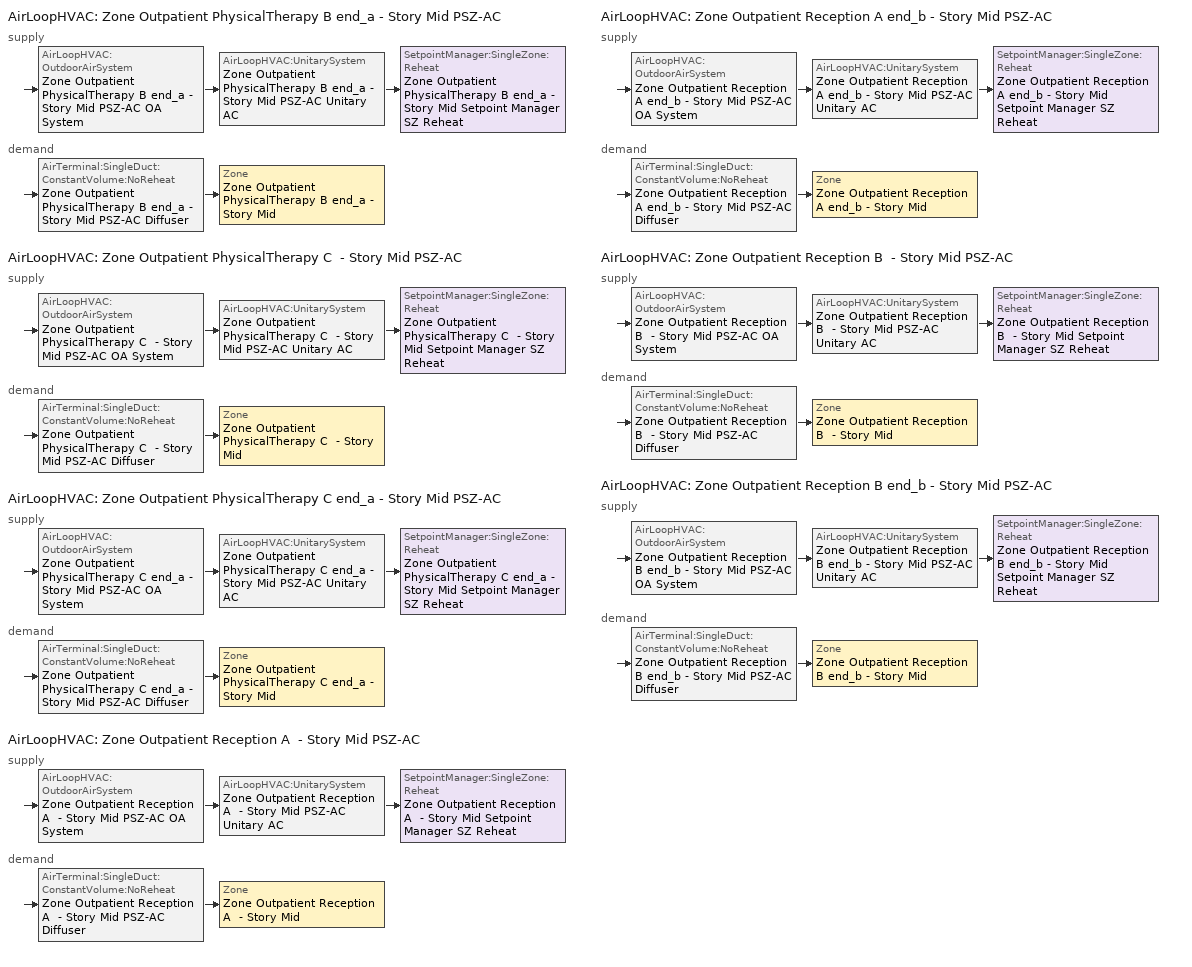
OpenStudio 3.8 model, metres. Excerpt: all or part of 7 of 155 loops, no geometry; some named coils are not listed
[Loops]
AirLoopHVAC 'Zone Outpatient PhysicalTherapy B end_a - Story Mid PSZ-AC'
 supply: AirLoopHVAC:OutdoorAirSystem 'Zone Outpatient PhysicalTherapy B end_a - Story Mid PSZ-AC OA System' > AirLoopHVAC:UnitarySystem 'Zone Outpatient PhysicalTherapy B end_a - Story Mid PSZ-AC Unitary AC' > SetpointManager:SingleZone:Reheat 'Zone Outpatient PhysicalTherapy B end_a - Story Mid Setpoint Manager SZ Reheat'
 demand: AirTerminal:SingleDuct:ConstantVolume:NoReheat 'Zone Outpatient PhysicalTherapy B end_a - Story Mid PSZ-AC Diffuser' > Zone 'Zone Outpatient PhysicalTherapy B end_a - Story Mid'
AirLoopHVAC 'Zone Outpatient PhysicalTherapy C  - Story Mid PSZ-AC'
 supply: AirLoopHVAC:OutdoorAirSystem 'Zone Outpatient PhysicalTherapy C  - Story Mid PSZ-AC OA System' > AirLoopHVAC:UnitarySystem 'Zone Outpatient PhysicalTherapy C  - Story Mid PSZ-AC Unitary AC' > SetpointManager:SingleZone:Reheat 'Zone Outpatient PhysicalTherapy C  - Story Mid Setpoint Manager SZ Reheat'
 demand: AirTerminal:SingleDuct:ConstantVolume:NoReheat 'Zone Outpatient PhysicalTherapy C  - Story Mid PSZ-AC Diffuser' > Zone 'Zone Outpatient PhysicalTherapy C  - Story Mid'
AirLoopHVAC 'Zone Outpatient PhysicalTherapy C end_a - Story Mid PSZ-AC'
 supply: AirLoopHVAC:OutdoorAirSystem 'Zone Outpatient PhysicalTherapy C end_a - Story Mid PSZ-AC OA System' > AirLoopHVAC:UnitarySystem 'Zone Outpatient PhysicalTherapy C end_a - Story Mid PSZ-AC Unitary AC' > SetpointManager:SingleZone:Reheat 'Zone Outpatient PhysicalTherapy C end_a - Story Mid Setpoint Manager SZ Reheat'
 demand: AirTerminal:SingleDuct:ConstantVolume:NoReheat 'Zone Outpatient PhysicalTherapy C end_a - Story Mid PSZ-AC Diffuser' > Zone 'Zone Outpatient PhysicalTherapy C end_a - Story Mid'
AirLoopHVAC 'Zone Outpatient Reception A  - Story Mid PSZ-AC'
 supply: AirLoopHVAC:OutdoorAirSystem 'Zone Outpatient Reception A  - Story Mid PSZ-AC OA System' > AirLoopHVAC:UnitarySystem 'Zone Outpatient Reception A  - Story Mid PSZ-AC Unitary AC' > SetpointManager:SingleZone:Reheat 'Zone Outpatient Reception A  - Story Mid Setpoint Manager SZ Reheat'
 demand: AirTerminal:SingleDuct:ConstantVolume:NoReheat 'Zone Outpatient Reception A  - Story Mid PSZ-AC Diffuser' > Zone 'Zone Outpatient Reception A  - Story Mid'
AirLoopHVAC 'Zone Outpatient Reception A end_b - Story Mid PSZ-AC'
 supply: AirLoopHVAC:OutdoorAirSystem 'Zone Outpatient Reception A end_b - Story Mid PSZ-AC OA System' > AirLoopHVAC:UnitarySystem 'Zone Outpatient Reception A end_b - Story Mid PSZ-AC Unitary AC' > SetpointManager:SingleZone:Reheat 'Zone Outpatient Reception A end_b - Story Mid Setpoint Manager SZ Reheat'
 demand: AirTerminal:SingleDuct:ConstantVolume:NoReheat 'Zone Outpatient Reception A end_b - Story Mid PSZ-AC Diffuser' > Zone 'Zone Outpatient Reception A end_b - Story Mid'
AirLoopHVAC 'Zone Outpatient Reception B  - Story Mid PSZ-AC'
 supply: AirLoopHVAC:OutdoorAirSystem 'Zone Outpatient Reception B  - Story Mid PSZ-AC OA System' > AirLoopHVAC:UnitarySystem 'Zone Outpatient Reception B  - Story Mid PSZ-AC Unitary AC' > SetpointManager:SingleZone:Reheat 'Zone Outpatient Reception B  - Story Mid Setpoint Manager SZ Reheat'
 demand: AirTerminal:SingleDuct:ConstantVolume:NoReheat 'Zone Outpatient Reception B  - Story Mid PSZ-AC Diffuser' > Zone 'Zone Outpatient Reception B  - Story Mid'
AirLoopHVAC 'Zone Outpatient Reception B end_b - Story Mid PSZ-AC'
 supply: AirLoopHVAC:OutdoorAirSystem 'Zone Outpatient Reception B end_b - Story Mid PSZ-AC OA System' > AirLoopHVAC:UnitarySystem 'Zone Outpatient Reception B end_b - Story Mid PSZ-AC Unitary AC' > SetpointManager:SingleZone:Reheat 'Zone Outpatient Reception B end_b - Story Mid Setpoint Manager SZ Reheat'
 demand: AirTerminal:SingleDuct:ConstantVolume:NoReheat 'Zone Outpatient Reception B end_b - Story Mid PSZ-AC Diffuser' > Zone 'Zone Outpatient Reception B end_b - Story Mid'
[Sizing:Zone] Zone Cooling Design Supply Air Temperature Input Method=SupplyAirTemperature; Zone Cooling Design Supply Air Temperature {C}=12.7778; Zone Cooling Design Supply Air Temperature Difference {deltaC}=11.11; Zone Heating Design Supply Air Temperature Input Method=SupplyAirTemperature; Zone Heating Design Supply Air Temperature {C}=50; Zone Heating Design Supply Air Temperature Difference {deltaC}=11.11; Zone Cooling Design Supply Air Humidity Ratio {kg-H2O/kg-air}=0.0085; Zone Heating Design Supply Air Humidity Ratio {kg-H2O/kg-air}=0.008; Cooling Design Air Flow Method=DesignDay; Heating Design Air Flow Method=DesignDay; Account for Dedicated Outdoor Air System=No; Dedicated Outdoor Air System Control Strategy=NeutralSupplyAir; Dedicated Outdoor Air Low Setpoint Temperature for Design {C}=autosize; Dedicated Outdoor Air High Setpoint Temperature for Design {C}=autosize; Zone Load Sizing Method=Sensible Load Only No Latent Load; Zone Latent Cooling Design Supply Air Humidity Ratio Input Method=HumidityRatioDifference; Zone Cooling Design Supply Air Humidity Ratio Difference {kgWater/kgDryAir}=0.005; Zone Latent Heating Design Supply Air Humidity Ratio Input Method=HumidityRatioDifference; Zone Humidification Design Supply Air Humidity Ratio Difference {kgWater/kgDryAir}=0.005
Zone Outpatient PhysicalTherapy B end_a - Story Mid; Zone Outpatient PhysicalTherapy C end_a - Story Mid; Zone Outpatient PhysicalTherapy C  - Story Mid; Zone Outpatient Reception A  - Story Mid; Zone Outpatient Reception B  - Story Mid; Zone Outpatient Reception A end_b - Story Mid; Zone Outpatient Reception B end_b - Story Mid
[Zone equipment]
Zone Outpatient PhysicalTherapy B end_a - Story Mid: Zone Outpatient PhysicalTherapy B end_a - Story Mid PSZ-AC Diffuser
Zone Outpatient PhysicalTherapy C end_a - Story Mid: Zone Outpatient PhysicalTherapy C end_a - Story Mid PSZ-AC Diffuser
Zone Outpatient PhysicalTherapy C  - Story Mid: Zone Outpatient PhysicalTherapy C  - Story Mid PSZ-AC Diffuser
Zone Outpatient Reception A  - Story Mid: Zone Outpatient Reception A  - Story Mid PSZ-AC Diffuser
Zone Outpatient Reception B  - Story Mid: Zone Outpatient Reception B  - Story Mid PSZ-AC Diffuser
Zone Outpatient Reception A end_b - Story Mid: Zone Outpatient Reception A end_b - Story Mid PSZ-AC Diffuser
Zone Outpatient Reception B end_b - Story Mid: Zone Outpatient Reception B end_b - Story Mid PSZ-AC Diffuser
[AirLoopHVAC] Design Return Air Flow Fraction of Supply Air Flow=1
Name | Availability Schedule | Design Supply Air Flow Rate {m3/s}
Zone Outpatient PhysicalTherapy B end_a - Story Mid PSZ-AC | Zone Outpatient PhysicalTherapy B end_a - Story Mid PSZ-AC Occ Sch | 0.217526
Zone Outpatient PhysicalTherapy C  - Story Mid PSZ-AC | Zone Outpatient PhysicalTherapy C  - Story Mid PSZ-AC Occ Sch | 0.216034
Zone Outpatient PhysicalTherapy C end_a - Story Mid PSZ-AC | Zone Outpatient PhysicalTherapy C end_a - Story Mid PSZ-AC Occ Sch | 0.206618
Zone Outpatient Reception A  - Story Mid PSZ-AC | Zone Outpatient Reception A  - Story Mid PSZ-AC Occ Sch | 0.144104
Zone Outpatient Reception A end_b - Story Mid PSZ-AC | Zone Outpatient Reception A end_b - Story Mid PSZ-AC Occ Sch | 0.214698
Zone Outpatient Reception B  - Story Mid PSZ-AC | Zone Outpatient Reception B  - Story Mid PSZ-AC Occ Sch | 0.125998
Zone Outpatient Reception B end_b - Story Mid PSZ-AC | Zone Outpatient Reception B end_b - Story Mid PSZ-AC Occ Sch | 0.26136
[Sizing:System] Type of Load to Size On=Sensible; Central Heating Maximum System Air Flow Ratio=1; Preheat Design Temperature {C}=7.22222; Preheat Design Humidity Ratio {kg-H2O/kg-Air}=0.008; Precool Design Temperature {C}=12.7778; Precool Design Humidity Ratio {kg-H2O/kg-Air}=0.008; Central Cooling Design Supply Air Temperature {C}=12.7778; Central Heating Design Supply Air Temperature {C}=50; Sizing Option=Coincident; 100% Outdoor Air in Cooling=No; 100% Outdoor Air in Heating=No; Central Cooling Design Supply Air Humidity Ratio {kg-H2O/kg-Air}=0.0085; Central Heating Design Supply Air Humidity Ratio {kg-H2O/kg-Air}=0.008; Cooling Design Air Flow Method=DesignDay; Heating Design Air Flow Method=DesignDay; System Outdoor Air Method=ZoneSum; Zone Maximum Outdoor Air Fraction=1; Cooling Supply Air Flow Rate Per Floor Area {m3/s-m2}=0.00996765; Cooling Fraction of Autosized Cooling Supply Air Flow Rate=1; Cooling Supply Air Flow Rate Per Unit Cooling Capacity {m3/s-W}=3.94755e-05; Heating Supply Air Flow Rate Per Floor Area {m3/s-m2}=0.00996765; Heating Fraction of Autosized Heating Supply Air Flow Rate=1; Heating Fraction of Autosized Cooling Supply Air Flow Rate=1; Heating Supply Air Flow Rate Per Unit Heating Capacity {m3/s-W}=3.15882e-05; Cooling Design Capacity Method=CoolingDesignCapacity; Cooling Design Capacity Per Floor Area {W/m2}=234.7; Fraction of Autosized Cooling Design Capacity=1; Heating Design Capacity Method=HeatingDesignCapacity; Heating Design Capacity Per Floor Area {W/m2}=157; Fraction of Autosized Heating Design Capacity=1; Central Cooling Capacity Control Method=OnOff; Occupant Diversity=1
Name | Design Outdoor Air Flow Rate {m3/s} | Cooling Design Capacity {W} | Heating Design Capacity {W}
Zone Outpatient PhysicalTherapy B end_a - Story Mid PSZ-AC | 0.217526 | 3748.45 | 5575.82
Zone Outpatient PhysicalTherapy C  - Story Mid PSZ-AC | 0.216034 | 3105.5 | 4081.67
Zone Outpatient PhysicalTherapy C end_a - Story Mid PSZ-AC | 0.206618 | 2946.33 | 3675.56
Zone Outpatient Reception A  - Story Mid PSZ-AC | 0.144104 | 2219.23 | 2795.47
Zone Outpatient Reception A end_b - Story Mid PSZ-AC | 0.214698 | 3097.27 | 3539.09
Zone Outpatient Reception B  - Story Mid PSZ-AC | 0.125998 | 2370.89 | 4325.3
Zone Outpatient Reception B end_b - Story Mid PSZ-AC | 0.26136 | 3776.72 | 4964.85
[SetpointManager:SingleZone:Reheat] Minimum Supply Air Temperature {C}=12.7778; Maximum Supply Air Temperature {C}=50
Name | Control Zone | Setpoint Node or NodeList
Zone Outpatient PhysicalTherapy B end_a - Story Mid Setpoint Manager SZ Reheat | Zone Outpatient PhysicalTherapy B end_a - Story Mid | Zone Outpatient PhysicalTherapy B end_a - Story Mid PSZ-AC Supply Outlet Node
Zone Outpatient PhysicalTherapy C  - Story Mid Setpoint Manager SZ Reheat | Zone Outpatient PhysicalTherapy C  - Story Mid | Zone Outpatient PhysicalTherapy C  - Story Mid PSZ-AC Supply Outlet Node
Zone Outpatient PhysicalTherapy C end_a - Story Mid Setpoint Manager SZ Reheat | Zone Outpatient PhysicalTherapy C end_a - Story Mid | Zone Outpatient PhysicalTherapy C end_a - Story Mid PSZ-AC Supply Outlet Node
Zone Outpatient Reception A  - Story Mid Setpoint Manager SZ Reheat | Zone Outpatient Reception A  - Story Mid | Zone Outpatient Reception A  - Story Mid PSZ-AC Supply Outlet Node
Zone Outpatient Reception A end_b - Story Mid Setpoint Manager SZ Reheat | Zone Outpatient Reception A end_b - Story Mid | Zone Outpatient Reception A end_b - Story Mid PSZ-AC Supply Outlet Node
Zone Outpatient Reception B  - Story Mid Setpoint Manager SZ Reheat | Zone Outpatient Reception B  - Story Mid | Zone Outpatient Reception B  - Story Mid PSZ-AC Supply Outlet Node
Zone Outpatient Reception B end_b - Story Mid Setpoint Manager SZ Reheat | Zone Outpatient Reception B end_b - Story Mid | Zone Outpatient Reception B end_b - Story Mid PSZ-AC Supply Outlet Node
[Coil:Heating:Electric] Availability Schedule=Always On Discrete; Efficiency=1
Name | Nominal Capacity {W}
Zone Outpatient PhysicalTherapy B end_a - Story Mid PSZ-AC Electric Backup Htg Coil | 10928.6
Zone Outpatient PhysicalTherapy C  - Story Mid PSZ-AC Electric Backup Htg Coil | 10167
Zone Outpatient PhysicalTherapy C end_a - Story Mid PSZ-AC Electric Backup Htg Coil | 9082.02
Zone Outpatient Reception A  - Story Mid PSZ-AC Electric Backup Htg Coil | 6816.15
Zone Outpatient Reception A end_b - Story Mid PSZ-AC Electric Backup Htg Coil | 9161.02
Zone Outpatient Reception B  - Story Mid PSZ-AC Electric Backup Htg Coil | 6624.02
Zone Outpatient Reception B end_b - Story Mid PSZ-AC Electric Backup Htg Coil | 12312.7
[Coil:Cooling:DX:SingleSpeed] Availability Schedule=Always On Discrete; Rated COP {W/W}=3.14722; Rated Evaporator Fan Power Per Volume Flow Rate 2017 {W/(m3/s)}=773.3; Rated Evaporator Fan Power Per Volume Flow Rate 2023 {W/(m3/s)}=934.4; Total Cooling Capacity Function of Temperature Curve=DOE Ref DX Clg Coil Cool-Cap-fT; Total Cooling Capacity Function of Flow Fraction Curve=DOE Ref DX Clg Coil Cool-CAP-fFlow; Energy Input Ratio Function of Temperature Curve=DOE Ref DX Clg Coil Cool-EIR-fT; Energy Input Ratio Function of Flow Fraction Curve=DOE Ref DX Clg Coil Cool-EIR-fFlow; Part Load Fraction Correlation Curve=DOE Ref DX Clg Coil Cool-PLF-fPLR; Minimum Outdoor Dry-Bulb Temperature for Compressor Operation {C}=-25; Nominal Time for Condensate Removal to Begin {s}=0; Ratio of Initial Moisture Evaporation Rate and Steady State Latent Capacity=0; Maximum Cycling Rate {cycles/hr}=0; Latent Capacity Time Constant {s}=0; Condenser Type=AirCooled; Evaporative Condenser Effectiveness=0.9; Evaporative Condenser Air Flow Rate {m3/s}=autosize; Evaporative Condenser Pump Rated Power Consumption {W}=autosize; Crankcase Heater Capacity {W}=0; Maximum Outdoor Dry-Bulb Temperature for Crankcase Heater Operation {C}=10; Basin Heater Capacity {W/K}=0; Basin Heater Setpoint Temperature {C}=2
Name | Rated Total Cooling Capacity {W} | Rated Sensible Heat Ratio | Rated Air Flow Rate {m3/s}
Zone Outpatient PhysicalTherapy B end_a - Story Mid PSZ-AC 1spd DX AC Clg Coil 16kBtu/hr 9.7SEER | 5401.68 | 0.701083 | 0.217526
Zone Outpatient PhysicalTherapy C  - Story Mid PSZ-AC 1spd DX AC Clg Coil 15kBtu/hr 9.7SEER | 4781.29 | 0.738985 | 0.216034
Zone Outpatient PhysicalTherapy C end_a - Story Mid PSZ-AC 1spd DX AC Clg Coil 14kBtu/hr 9.7SEER | 4489.95 | 0.745064 | 0.206618
Zone Outpatient Reception A  - Story Mid PSZ-AC 1spd DX AC Clg Coil 12kBtu/hr 9.7SEER | 3417.28 | 0.715641 | 0.144104
Zone Outpatient Reception A end_b - Story Mid PSZ-AC 1spd DX AC Clg Coil 15kBtu/hr 9.7SEER | 4755.95 | 0.738741 | 0.214698
Zone Outpatient Reception B  - Story Mid PSZ-AC 1spd DX AC Clg Coil 12kBtu/hr 9.7SEER | 3128.82 | 0.701083 | 0.125998
Zone Outpatient Reception B end_b - Story Mid PSZ-AC 1spd DX AC Clg Coil 19kBtu/hr 9.7SEER | 6490.18 | 0.701083 | 0.26136
[Fan:OnOff] Availability Schedule=Always On Discrete; Fan Total Efficiency=0.53625; Pressure Rise {Pa}=622.722; Motor Efficiency=0.825; Motor In Airstream Fraction=1
Name | Maximum Flow Rate {m3/s} | Fan Power Ratio Function of Speed Ratio Curve | Fan Efficiency Ratio Function of Speed Ratio Curve
Zone Outpatient PhysicalTherapy B end_a - Story Mid PSZ-AC Fan | 0.217526 | Fan On Off Power Curve 81 | Fan On Off Efficiency Curve 81
Zone Outpatient PhysicalTherapy C  - Story Mid PSZ-AC Fan | 0.216034 | Fan On Off Power Curve 82 | Fan On Off Efficiency Curve 82
Zone Outpatient PhysicalTherapy C end_a - Story Mid PSZ-AC Fan | 0.206618 | Fan On Off Power Curve 83 | Fan On Off Efficiency Curve 83
Zone Outpatient Reception A  - Story Mid PSZ-AC Fan | 0.144104 | Fan On Off Power Curve 84 | Fan On Off Efficiency Curve 84
Zone Outpatient Reception A end_b - Story Mid PSZ-AC Fan | 0.214698 | Fan On Off Power Curve 85 | Fan On Off Efficiency Curve 85
Zone Outpatient Reception B  - Story Mid PSZ-AC Fan | 0.125998 | Fan On Off Power Curve 86 | Fan On Off Efficiency Curve 86
Zone Outpatient Reception B end_b - Story Mid PSZ-AC Fan | 0.26136 | Fan On Off Power Curve 87 | Fan On Off Efficiency Curve 87
[AirLoopHVAC:UnitarySystem] Control Type=Load; Dehumidification Control Type=None; Availability Schedule=Always On Discrete; Fan Placement=DrawThrough; DX Heating Coil Sizing Ratio=1; Use DOAS DX Cooling Coil=No; DOAS DX Cooling Coil Leaving Minimum Air Temperature {C}=2; Latent Load Control=SensibleOnlyLoadControl; Supply Air Flow Rate Method During Cooling Operation=SupplyAirFlowRate; Supply Air Flow Rate Method During Heating Operation=SupplyAirFlowRate; Supply Air Flow Rate Method When No Cooling or Heating is Required=None; No Load Supply Air Flow Rate Control Set To Low Speed=Yes; Maximum Supply Air Temperature {C}=50; Maximum Outdoor Dry-Bulb Temperature for Supplemental Heater Operation {C}=21; Ancilliary On-Cycle Electric Power {W}=0; Ancilliary Off-Cycle Electric Power {W}=0
Name | Controlling Zone or Thermostat Location | Supply Fan | Supply Air Fan Operating Mode Schedule | Heating Coil | Cooling Coil | Supplemental Heating Coil | Supply Air Flow Rate During Cooling Operation {m3/s} | Supply Air Flow Rate During Heating Operation {m3/s}
Zone Outpatient PhysicalTherapy B end_a - Story Mid PSZ-AC Unitary AC | Zone Outpatient PhysicalTherapy B end_a - Story Mid | Zone Outpatient PhysicalTherapy B end_a - Story Mid PSZ-AC Fan | Zone Outpatient PhysicalTherapy B end_a - Story Mid PSZ-AC_night_fancycle_schedule | Zone Outpatient PhysicalTherapy B end_a - Story Mid PSZ-AC Water Htg Coil | Zone Outpatient PhysicalTherapy B end_a - Story Mid PSZ-AC 1spd DX AC Clg Coil 16kBtu/hr 9.7SEER | Zone Outpatient PhysicalTherapy B end_a - Story Mid PSZ-AC Electric Backup Htg Coil | 0.217526 | 0.217526
Zone Outpatient PhysicalTherapy C  - Story Mid PSZ-AC Unitary AC | Zone Outpatient PhysicalTherapy C  - Story Mid | Zone Outpatient PhysicalTherapy C  - Story Mid PSZ-AC Fan | Zone Outpatient PhysicalTherapy C  - Story Mid PSZ-AC_night_fancycle_schedule | Zone Outpatient PhysicalTherapy C  - Story Mid PSZ-AC Water Htg Coil | Zone Outpatient PhysicalTherapy C  - Story Mid PSZ-AC 1spd DX AC Clg Coil 15kBtu/hr 9.7SEER | Zone Outpatient PhysicalTherapy C  - Story Mid PSZ-AC Electric Backup Htg Coil | 0.216034 | 0.216034
Zone Outpatient PhysicalTherapy C end_a - Story Mid PSZ-AC Unitary AC | Zone Outpatient PhysicalTherapy C end_a - Story Mid | Zone Outpatient PhysicalTherapy C end_a - Story Mid PSZ-AC Fan | Zone Outpatient PhysicalTherapy C end_a - Story Mid PSZ-AC_night_fancycle_schedule | Zone Outpatient PhysicalTherapy C end_a - Story Mid PSZ-AC Water Htg Coil | Zone Outpatient PhysicalTherapy C end_a - Story Mid PSZ-AC 1spd DX AC Clg Coil 14kBtu/hr 9.7SEER | Zone Outpatient PhysicalTherapy C end_a - Story Mid PSZ-AC Electric Backup Htg Coil | 0.206618 | 0.206618
Zone Outpatient Reception A  - Story Mid PSZ-AC Unitary AC | Zone Outpatient Reception A  - Story Mid | Zone Outpatient Reception A  - Story Mid PSZ-AC Fan | Zone Outpatient Reception A  - Story Mid PSZ-AC_night_fancycle_schedule | Zone Outpatient Reception A  - Story Mid PSZ-AC Water Htg Coil | Zone Outpatient Reception A  - Story Mid PSZ-AC 1spd DX AC Clg Coil 12kBtu/hr 9.7SEER | Zone Outpatient Reception A  - Story Mid PSZ-AC Electric Backup Htg Coil | 0.144104 | 0.144104
Zone Outpatient Reception A end_b - Story Mid PSZ-AC Unitary AC | Zone Outpatient Reception A end_b - Story Mid | Zone Outpatient Reception A end_b - Story Mid PSZ-AC Fan | Zone Outpatient Reception A end_b - Story Mid PSZ-AC_night_fancycle_schedule | Zone Outpatient Reception A end_b - Story Mid PSZ-AC Water Htg Coil | Zone Outpatient Reception A end_b - Story Mid PSZ-AC 1spd DX AC Clg Coil 15kBtu/hr 9.7SEER | Zone Outpatient Reception A end_b - Story Mid PSZ-AC Electric Backup Htg Coil | 0.214698 | 0.214698
Zone Outpatient Reception B  - Story Mid PSZ-AC Unitary AC | Zone Outpatient Reception B  - Story Mid | Zone Outpatient Reception B  - Story Mid PSZ-AC Fan | Zone Outpatient Reception B  - Story Mid PSZ-AC_night_fancycle_schedule | Zone Outpatient Reception B  - Story Mid PSZ-AC Water Htg Coil | Zone Outpatient Reception B  - Story Mid PSZ-AC 1spd DX AC Clg Coil 12kBtu/hr 9.7SEER | Zone Outpatient Reception B  - Story Mid PSZ-AC Electric Backup Htg Coil | 0.125998 | 0.125998
Zone Outpatient Reception B end_b - Story Mid PSZ-AC Unitary AC | Zone Outpatient Reception B end_b - Story Mid | Zone Outpatient Reception B end_b - Story Mid PSZ-AC Fan | Zone Outpatient Reception B end_b - Story Mid PSZ-AC_night_fancycle_schedule | Zone Outpatient Reception B end_b - Story Mid PSZ-AC Water Htg Coil | Zone Outpatient Reception B end_b - Story Mid PSZ-AC 1spd DX AC Clg Coil 19kBtu/hr 9.7SEER | Zone Outpatient Reception B end_b - Story Mid PSZ-AC Electric Backup Htg Coil | 0.26136 | 0.26136
[Controller:OutdoorAir] Economizer Control Type=NoEconomizer; Economizer Control Action Type=ModulateFlow; Economizer Maximum Limit Dry-Bulb Temperature {C}=28; Economizer Maximum Limit Enthalpy {J/kg}=64000; Lockout Type=LockoutWithCompressor; Minimum Limit Type=FixedMinimum; High Humidity Control=No; Heat Recovery Bypass Control Type=BypassWhenWithinEconomizerLimits; Economizer Operation Staging=InterlockedWithMechanicalCooling
Name | Minimum Outdoor Air Flow Rate {m3/s} | Maximum Outdoor Air Flow Rate {m3/s} | Minimum Outdoor Air Schedule | Controller Mechanical Ventilation
Zone Outpatient PhysicalTherapy B end_a - Story Mid PSZ-AC OA System Controller | 0.0772211 | 0.217526 | Zone Outpatient PhysicalTherapy B end_a - Story Mid PSZ-AC_night_novent_schedule | Controller Mechanical Ventilation 82
Zone Outpatient PhysicalTherapy C  - Story Mid PSZ-AC OA System Controller | 0.0565282 | 0.216034 | Zone Outpatient PhysicalTherapy C  - Story Mid PSZ-AC_night_novent_schedule | Controller Mechanical Ventilation 83
Zone Outpatient PhysicalTherapy C end_a - Story Mid PSZ-AC OA System Controller | 0.0499084 | 0.206618 | Zone Outpatient PhysicalTherapy C end_a - Story Mid PSZ-AC_night_novent_schedule | Controller Mechanical Ventilation 84
Zone Outpatient Reception A  - Story Mid PSZ-AC OA System Controller | 0.0387153 | 0.144104 | Zone Outpatient Reception A  - Story Mid PSZ-AC_night_novent_schedule | Controller Mechanical Ventilation 85
Zone Outpatient Reception A end_b - Story Mid PSZ-AC OA System Controller | 0.0444398 | 0.214698 | Zone Outpatient Reception A end_b - Story Mid PSZ-AC_night_novent_schedule | Controller Mechanical Ventilation 86
Zone Outpatient Reception B  - Story Mid PSZ-AC OA System Controller | 0.0599024 | 0.125998 | Zone Outpatient Reception B  - Story Mid PSZ-AC_night_novent_schedule | Controller Mechanical Ventilation 87
Zone Outpatient Reception B end_b - Story Mid PSZ-AC OA System Controller | 0.0687596 | 0.26136 | Zone Outpatient Reception B end_b - Story Mid PSZ-AC_night_novent_schedule | Controller Mechanical Ventilation 88
[Controller:MechanicalVentilation] Availability Schedule=Always On Discrete
Controller Mechanical Ventilation 82; Controller Mechanical Ventilation 83; Controller Mechanical Ventilation 84; Controller Mechanical Ventilation 85; Controller Mechanical Ventilation 86; Controller Mechanical Ventilation 87; Controller Mechanical Ventilation 88
[AirLoopHVAC:OutdoorAirSystem]
Name | Controller
Zone Outpatient PhysicalTherapy B end_a - Story Mid PSZ-AC OA System | Zone Outpatient PhysicalTherapy B end_a - Story Mid PSZ-AC OA System Controller
Zone Outpatient PhysicalTherapy C  - Story Mid PSZ-AC OA System | Zone Outpatient PhysicalTherapy C  - Story Mid PSZ-AC OA System Controller
Zone Outpatient PhysicalTherapy C end_a - Story Mid PSZ-AC OA System | Zone Outpatient PhysicalTherapy C end_a - Story Mid PSZ-AC OA System Controller
Zone Outpatient Reception A  - Story Mid PSZ-AC OA System | Zone Outpatient Reception A  - Story Mid PSZ-AC OA System Controller
Zone Outpatient Reception A end_b - Story Mid PSZ-AC OA System | Zone Outpatient Reception A end_b - Story Mid PSZ-AC OA System Controller
Zone Outpatient Reception B  - Story Mid PSZ-AC OA System | Zone Outpatient Reception B  - Story Mid PSZ-AC OA System Controller
Zone Outpatient Reception B end_b - Story Mid PSZ-AC OA System | Zone Outpatient Reception B end_b - Story Mid PSZ-AC OA System Controller
[AirTerminal:SingleDuct:ConstantVolume:NoReheat] Availability Schedule=Always On Discrete
Name | Maximum Air Flow Rate {m3/s}
Zone Outpatient PhysicalTherapy B end_a - Story Mid PSZ-AC Diffuser | 0.217526
Zone Outpatient PhysicalTherapy C  - Story Mid PSZ-AC Diffuser | 0.216034
Zone Outpatient PhysicalTherapy C end_a - Story Mid PSZ-AC Diffuser | 0.206618
Zone Outpatient Reception A  - Story Mid PSZ-AC Diffuser | 0.144104
Zone Outpatient Reception A end_b - Story Mid PSZ-AC Diffuser | 0.214698
Zone Outpatient Reception B  - Story Mid PSZ-AC Diffuser | 0.125998
Zone Outpatient Reception B end_b - Story Mid PSZ-AC Diffuser | 0.26136
[Schedule:Ruleset]
Name | Default Day Schedule | Summer Design Day Schedule | Winter Design Day Schedule
Zone Outpatient PhysicalTherapy B end_a - Story Mid PSZ-AC Occ Sch | Zone Outpatient PhysicalTherapy B end_a - Story Mid PSZ-AC Occ Sch Default | Zone Outpatient PhysicalTherapy B end_a - Story Mid PSZ-AC Occ Sch Summer Design Day | Zone Outpatient PhysicalTherapy B end_a - Story Mid PSZ-AC Occ Sch Winter Design Day
Zone Outpatient PhysicalTherapy C  - Story Mid PSZ-AC Occ Sch | Zone Outpatient PhysicalTherapy C  - Story Mid PSZ-AC Occ Sch Default | Zone Outpatient PhysicalTherapy C  - Story Mid PSZ-AC Occ Sch Summer Design Day | Zone Outpatient PhysicalTherapy C  - Story Mid PSZ-AC Occ Sch Winter Design Day
Zone Outpatient PhysicalTherapy C end_a - Story Mid PSZ-AC Occ Sch | Zone Outpatient PhysicalTherapy C end_a - Story Mid PSZ-AC Occ Sch Default | Zone Outpatient PhysicalTherapy C end_a - Story Mid PSZ-AC Occ Sch Summer Design Day | Zone Outpatient PhysicalTherapy C end_a - Story Mid PSZ-AC Occ Sch Winter Design Day
Zone Outpatient Reception A  - Story Mid PSZ-AC Occ Sch | Zone Outpatient Reception A  - Story Mid PSZ-AC Occ Sch Default | Zone Outpatient Reception A  - Story Mid PSZ-AC Occ Sch Summer Design Day | Zone Outpatient Reception A  - Story Mid PSZ-AC Occ Sch Winter Design Day
Zone Outpatient Reception A end_b - Story Mid PSZ-AC Occ Sch | Zone Outpatient Reception A end_b - Story Mid PSZ-AC Occ Sch Default | Zone Outpatient Reception A end_b - Story Mid PSZ-AC Occ Sch Summer Design Day | Zone Outpatient Reception A end_b - Story Mid PSZ-AC Occ Sch Winter Design Day
Zone Outpatient Reception B  - Story Mid PSZ-AC Occ Sch | Zone Outpatient Reception B  - Story Mid PSZ-AC Occ Sch Default | Zone Outpatient Reception B  - Story Mid PSZ-AC Occ Sch Summer Design Day | Zone Outpatient Reception B  - Story Mid PSZ-AC Occ Sch Winter Design Day
Zone Outpatient Reception B end_b - Story Mid PSZ-AC Occ Sch | Zone Outpatient Reception B end_b - Story Mid PSZ-AC Occ Sch Default | Zone Outpatient Reception B end_b - Story Mid PSZ-AC Occ Sch Summer Design Day | Zone Outpatient Reception B end_b - Story Mid PSZ-AC Occ Sch Winter Design Day
Zone Outpatient PhysicalTherapy B end_a - Story Mid PSZ-AC_night_novent_schedule | Zone Outpatient PhysicalTherapy B end_a - Story Mid PSZ-AC Occ Sch Default 2 | Zone Outpatient PhysicalTherapy B end_a - Story Mid PSZ-AC Occ Sch Summer Design Day 2 | Zone Outpatient PhysicalTherapy B end_a - Story Mid PSZ-AC Occ Sch Winter Design Day 2
Zone Outpatient PhysicalTherapy B end_a - Story Mid PSZ-AC_night_fancycle_schedule | Zone Outpatient PhysicalTherapy B end_a - Story Mid PSZ-AC Occ Sch Default 3 | Zone Outpatient PhysicalTherapy B end_a - Story Mid PSZ-AC Occ Sch Summer Design Day 3 | Zone Outpatient PhysicalTherapy B end_a - Story Mid PSZ-AC Occ Sch Winter Design Day 3
Zone Outpatient PhysicalTherapy C  - Story Mid PSZ-AC_night_novent_schedule | Zone Outpatient PhysicalTherapy C  - Story Mid PSZ-AC Occ Sch Default 2 | Zone Outpatient PhysicalTherapy C  - Story Mid PSZ-AC Occ Sch Summer Design Day 2 | Zone Outpatient PhysicalTherapy C  - Story Mid PSZ-AC Occ Sch Winter Design Day 2
Zone Outpatient PhysicalTherapy C  - Story Mid PSZ-AC_night_fancycle_schedule | Zone Outpatient PhysicalTherapy C  - Story Mid PSZ-AC Occ Sch Default 3 | Zone Outpatient PhysicalTherapy C  - Story Mid PSZ-AC Occ Sch Summer Design Day 3 | Zone Outpatient PhysicalTherapy C  - Story Mid PSZ-AC Occ Sch Winter Design Day 3
Zone Outpatient PhysicalTherapy C end_a - Story Mid PSZ-AC_night_novent_schedule | Zone Outpatient PhysicalTherapy C end_a - Story Mid PSZ-AC Occ Sch Default 2 | Zone Outpatient PhysicalTherapy C end_a - Story Mid PSZ-AC Occ Sch Summer Design Day 2 | Zone Outpatient PhysicalTherapy C end_a - Story Mid PSZ-AC Occ Sch Winter Design Day 2
Zone Outpatient PhysicalTherapy C end_a - Story Mid PSZ-AC_night_fancycle_schedule | Zone Outpatient PhysicalTherapy C end_a - Story Mid PSZ-AC Occ Sch Default 3 | Zone Outpatient PhysicalTherapy C end_a - Story Mid PSZ-AC Occ Sch Summer Design Day 3 | Zone Outpatient PhysicalTherapy C end_a - Story Mid PSZ-AC Occ Sch Winter Design Day 3
Zone Outpatient Reception A  - Story Mid PSZ-AC_night_novent_schedule | Zone Outpatient Reception A  - Story Mid PSZ-AC Occ Sch Default 2 | Zone Outpatient Reception A  - Story Mid PSZ-AC Occ Sch Summer Design Day 2 | Zone Outpatient Reception A  - Story Mid PSZ-AC Occ Sch Winter Design Day 2
Zone Outpatient Reception A  - Story Mid PSZ-AC_night_fancycle_schedule | Zone Outpatient Reception A  - Story Mid PSZ-AC Occ Sch Default 3 | Zone Outpatient Reception A  - Story Mid PSZ-AC Occ Sch Summer Design Day 3 | Zone Outpatient Reception A  - Story Mid PSZ-AC Occ Sch Winter Design Day 3
Zone Outpatient Reception A end_b - Story Mid PSZ-AC_night_novent_schedule | Zone Outpatient Reception A end_b - Story Mid PSZ-AC Occ Sch Default 2 | Zone Outpatient Reception A end_b - Story Mid PSZ-AC Occ Sch Summer Design Day 2 | Zone Outpatient Reception A end_b - Story Mid PSZ-AC Occ Sch Winter Design Day 2
Zone Outpatient Reception A end_b - Story Mid PSZ-AC_night_fancycle_schedule | Zone Outpatient Reception A end_b - Story Mid PSZ-AC Occ Sch Default 3 | Zone Outpatient Reception A end_b - Story Mid PSZ-AC Occ Sch Summer Design Day 3 | Zone Outpatient Reception A end_b - Story Mid PSZ-AC Occ Sch Winter Design Day 3
Zone Outpatient Reception B  - Story Mid PSZ-AC_night_novent_schedule | Zone Outpatient Reception B  - Story Mid PSZ-AC Occ Sch Default 2 | Zone Outpatient Reception B  - Story Mid PSZ-AC Occ Sch Summer Design Day 2 | Zone Outpatient Reception B  - Story Mid PSZ-AC Occ Sch Winter Design Day 2
Zone Outpatient Reception B  - Story Mid PSZ-AC_night_fancycle_schedule | Zone Outpatient Reception B  - Story Mid PSZ-AC Occ Sch Default 3 | Zone Outpatient Reception B  - Story Mid PSZ-AC Occ Sch Summer Design Day 3 | Zone Outpatient Reception B  - Story Mid PSZ-AC Occ Sch Winter Design Day 3
Zone Outpatient Reception B end_b - Story Mid PSZ-AC_night_novent_schedule | Zone Outpatient Reception B end_b - Story Mid PSZ-AC Occ Sch Default 2 | Zone Outpatient Reception B end_b - Story Mid PSZ-AC Occ Sch Summer Design Day 2 | Zone Outpatient Reception B end_b - Story Mid PSZ-AC Occ Sch Winter Design Day 2
Zone Outpatient Reception B end_b - Story Mid PSZ-AC_night_fancycle_schedule | Zone Outpatient Reception B end_b - Story Mid PSZ-AC Occ Sch Default 3 | Zone Outpatient Reception B end_b - Story Mid PSZ-AC Occ Sch Summer Design Day 3 | Zone Outpatient Reception B end_b - Story Mid PSZ-AC Occ Sch Winter Design Day 3
[Schedule:Day]
Zone Outpatient PhysicalTherapy B end_a - Story Mid PSZ-AC Occ Sch Default; Zone Outpatient PhysicalTherapy C  - Story Mid PSZ-AC Occ Sch Default; Zone Outpatient PhysicalTherapy C end_a - Story Mid PSZ-AC Occ Sch Default; Zone Outpatient Reception A  - Story Mid PSZ-AC Occ Sch Default; Zone Outpatient Reception A end_b - Story Mid PSZ-AC Occ Sch Default; Zone Outpatient Reception B  - Story Mid PSZ-AC Occ Sch Default; Zone Outpatient Reception B end_b - Story Mid PSZ-AC Occ Sch Default; Zone Outpatient PhysicalTherapy B end_a - Story Mid PSZ-AC Occ Sch Default 2; Zone Outpatient PhysicalTherapy B end_a - Story Mid PSZ-AC Occ Sch Default 3; Zone Outpatient PhysicalTherapy C  - Story Mid PSZ-AC Occ Sch Default 2; Zone Outpatient PhysicalTherapy C  - Story Mid PSZ-AC Occ Sch Default 3; Zone Outpatient PhysicalTherapy C end_a - Story Mid PSZ-AC Occ Sch Default 2; Zone Outpatient PhysicalTherapy C end_a - Story Mid PSZ-AC Occ Sch Default 3; Zone Outpatient Reception A  - Story Mid PSZ-AC Occ Sch Default 2; Zone Outpatient Reception A  - Story Mid PSZ-AC Occ Sch Default 3; Zone Outpatient Reception A end_b - Story Mid PSZ-AC Occ Sch Default 2; Zone Outpatient Reception A end_b - Story Mid PSZ-AC Occ Sch Default 3; Zone Outpatient Reception B  - Story Mid PSZ-AC Occ Sch Default 2; Zone Outpatient Reception B  - Story Mid PSZ-AC Occ Sch Default 3; Zone Outpatient Reception B end_b - Story Mid PSZ-AC Occ Sch Default 2; Zone Outpatient Reception B end_b - Story Mid PSZ-AC Occ Sch Default 3: 9, 15, 0, 18, 30, 1, 24, 0, 0
Zone Outpatient PhysicalTherapy B end_a - Story Mid PSZ-AC Occ Sch Winter Design Day; Zone Outpatient PhysicalTherapy B end_a - Story Mid PSZ-AC Occ Sch Summer Design Day; Zone Outpatient PhysicalTherapy C  - Story Mid PSZ-AC Occ Sch Winter Design Day; Zone Outpatient PhysicalTherapy C  - Story Mid PSZ-AC Occ Sch Summer Design Day; Zone Outpatient PhysicalTherapy C end_a - Story Mid PSZ-AC Occ Sch Winter Design Day; Zone Outpatient PhysicalTherapy C end_a - Story Mid PSZ-AC Occ Sch Summer Design Day; Zone Outpatient Reception A  - Story Mid PSZ-AC Occ Sch Winter Design Day; Zone Outpatient Reception A  - Story Mid PSZ-AC Occ Sch Summer Design Day; Zone Outpatient Reception A end_b - Story Mid PSZ-AC Occ Sch Winter Design Day; Zone Outpatient Reception A end_b - Story Mid PSZ-AC Occ Sch Summer Design Day; Zone Outpatient Reception B  - Story Mid PSZ-AC Occ Sch Winter Design Day; Zone Outpatient Reception B  - Story Mid PSZ-AC Occ Sch Summer Design Day; Zone Outpatient Reception B end_b - Story Mid PSZ-AC Occ Sch Winter Design Day; Zone Outpatient Reception B end_b - Story Mid PSZ-AC Occ Sch Summer Design Day; Zone Outpatient PhysicalTherapy B end_a - Story Mid PSZ-AC Occ Sch Summer Design Day 2; Zone Outpatient PhysicalTherapy B end_a - Story Mid PSZ-AC Occ Sch Winter Design Day 2; Zone Outpatient PhysicalTherapy B end_a - Story Mid PSZ-AC Occ Sch Summer Design Day 3; Zone Outpatient PhysicalTherapy B end_a - Story Mid PSZ-AC Occ Sch Winter Design Day 3; Zone Outpatient PhysicalTherapy C  - Story Mid PSZ-AC Occ Sch Summer Design Day 2; Zone Outpatient PhysicalTherapy C  - Story Mid PSZ-AC Occ Sch Winter Design Day 2; Zone Outpatient PhysicalTherapy C  - Story Mid PSZ-AC Occ Sch Summer Design Day 3; Zone Outpatient PhysicalTherapy C  - Story Mid PSZ-AC Occ Sch Winter Design Day 3; Zone Outpatient PhysicalTherapy C end_a - Story Mid PSZ-AC Occ Sch Summer Design Day 2; Zone Outpatient PhysicalTherapy C end_a - Story Mid PSZ-AC Occ Sch Winter Design Day 2; Zone Outpatient PhysicalTherapy C end_a - Story Mid PSZ-AC Occ Sch Summer Design Day 3; Zone Outpatient PhysicalTherapy C end_a - Story Mid PSZ-AC Occ Sch Winter Design Day 3; Zone Outpatient Reception A  - Story Mid PSZ-AC Occ Sch Summer Design Day 2; Zone Outpatient Reception A  - Story Mid PSZ-AC Occ Sch Winter Design Day 2; Zone Outpatient Reception A  - Story Mid PSZ-AC Occ Sch Summer Design Day 3; Zone Outpatient Reception A  - Story Mid PSZ-AC Occ Sch Winter Design Day 3; Zone Outpatient Reception A end_b - Story Mid PSZ-AC Occ Sch Summer Design Day 2; Zone Outpatient Reception A end_b - Story Mid PSZ-AC Occ Sch Winter Design Day 2; Zone Outpatient Reception A end_b - Story Mid PSZ-AC Occ Sch Summer Design Day 3; Zone Outpatient Reception A end_b - Story Mid PSZ-AC Occ Sch Winter Design Day 3; Zone Outpatient Reception B  - Story Mid PSZ-AC Occ Sch Summer Design Day 2; Zone Outpatient Reception B  - Story Mid PSZ-AC Occ Sch Winter Design Day 2; Zone Outpatient Reception B  - Story Mid PSZ-AC Occ Sch Summer Design Day 3; Zone Outpatient Reception B  - Story Mid PSZ-AC Occ Sch Winter Design Day 3; Zone Outpatient Reception B end_b - Story Mid PSZ-AC Occ Sch Summer Design Day 2; Zone Outpatient Reception B end_b - Story Mid PSZ-AC Occ Sch Winter Design Day 2; Zone Outpatient Reception B end_b - Story Mid PSZ-AC Occ Sch Summer Design Day 3; Zone Outpatient Reception B end_b - Story Mid PSZ-AC Occ Sch Winter Design Day 3: 24, 0, 1
Zone Outpatient PhysicalTherapy B end_a - Story Mid PSZ-AC Occ Sch Saturday; Zone Outpatient PhysicalTherapy C  - Story Mid PSZ-AC Occ Sch Saturday; Zone Outpatient PhysicalTherapy C end_a - Story Mid PSZ-AC Occ Sch Saturday; Zone Outpatient Reception A  - Story Mid PSZ-AC Occ Sch Saturday; Zone Outpatient Reception A end_b - Story Mid PSZ-AC Occ Sch Saturday; Zone Outpatient Reception B  - Story Mid PSZ-AC Occ Sch Saturday; Zone Outpatient Reception B end_b - Story Mid PSZ-AC Occ Sch Saturday; Zone Outpatient PhysicalTherapy B end_a - Story Mid PSZ-AC Occ Sch Saturday 2; Zone Outpatient PhysicalTherapy B end_a - Story Mid PSZ-AC Occ Sch Saturday 3; Zone Outpatient PhysicalTherapy C  - Story Mid PSZ-AC Occ Sch Saturday 2; Zone Outpatient PhysicalTherapy C  - Story Mid PSZ-AC Occ Sch Saturday 3; Zone Outpatient PhysicalTherapy C end_a - Story Mid PSZ-AC Occ Sch Saturday 2; Zone Outpatient PhysicalTherapy C end_a - Story Mid PSZ-AC Occ Sch Saturday 3; Zone Outpatient Reception A  - Story Mid PSZ-AC Occ Sch Saturday 2; Zone Outpatient Reception A  - Story Mid PSZ-AC Occ Sch Saturday 3; Zone Outpatient Reception A end_b - Story Mid PSZ-AC Occ Sch Saturday 2; Zone Outpatient Reception A end_b - Story Mid PSZ-AC Occ Sch Saturday 3; Zone Outpatient Reception B  - Story Mid PSZ-AC Occ Sch Saturday 2; Zone Outpatient Reception B  - Story Mid PSZ-AC Occ Sch Saturday 3; Zone Outpatient Reception B end_b - Story Mid PSZ-AC Occ Sch Saturday 2; Zone Outpatient Reception B end_b - Story Mid PSZ-AC Occ Sch Saturday 3: 10, 30, 0, 18, 45, 1, 24, 0, 0
Zone Outpatient PhysicalTherapy B end_a - Story Mid PSZ-AC Occ Sch Sunday; Zone Outpatient PhysicalTherapy C  - Story Mid PSZ-AC Occ Sch Sunday; Zone Outpatient PhysicalTherapy C end_a - Story Mid PSZ-AC Occ Sch Sunday; Zone Outpatient Reception A  - Story Mid PSZ-AC Occ Sch Sunday; Zone Outpatient Reception A end_b - Story Mid PSZ-AC Occ Sch Sunday; Zone Outpatient Reception B  - Story Mid PSZ-AC Occ Sch Sunday; Zone Outpatient Reception B end_b - Story Mid PSZ-AC Occ Sch Sunday; Zone Outpatient PhysicalTherapy B end_a - Story Mid PSZ-AC Occ Sch Sunday 2; Zone Outpatient PhysicalTherapy B end_a - Story Mid PSZ-AC Occ Sch Sunday 3; Zone Outpatient PhysicalTherapy C  - Story Mid PSZ-AC Occ Sch Sunday 2; Zone Outpatient PhysicalTherapy C  - Story Mid PSZ-AC Occ Sch Sunday 3; Zone Outpatient PhysicalTherapy C end_a - Story Mid PSZ-AC Occ Sch Sunday 2; Zone Outpatient PhysicalTherapy C end_a - Story Mid PSZ-AC Occ Sch Sunday 3; Zone Outpatient Reception A  - Story Mid PSZ-AC Occ Sch Sunday 2; Zone Outpatient Reception A  - Story Mid PSZ-AC Occ Sch Sunday 3; Zone Outpatient Reception A end_b - Story Mid PSZ-AC Occ Sch Sunday 2; Zone Outpatient Reception A end_b - Story Mid PSZ-AC Occ Sch Sunday 3; Zone Outpatient Reception B  - Story Mid PSZ-AC Occ Sch Sunday 2; Zone Outpatient Reception B  - Story Mid PSZ-AC Occ Sch Sunday 3; Zone Outpatient Reception B end_b - Story Mid PSZ-AC Occ Sch Sunday 2; Zone Outpatient Reception B end_b - Story Mid PSZ-AC Occ Sch Sunday 3: 24, 0, 0
[Schedule:Rule] Date Specification Type=DateRange; Start Month=1; Start Day=1; End Month=12; End Day=31
Name | Schedule Ruleset | Rule Order | Day Schedule | Apply Saturday | Apply Sunday
Zone Outpatient PhysicalTherapy B end_a - Story Mid PSZ-AC Occ Sch Saturday Rule | Zone Outpatient PhysicalTherapy B end_a - Story Mid PSZ-AC Occ Sch | 1 | Zone Outpatient PhysicalTherapy B end_a - Story Mid PSZ-AC Occ Sch Saturday | Yes
Zone Outpatient PhysicalTherapy B end_a - Story Mid PSZ-AC Occ Sch Sunday Rule | Zone Outpatient PhysicalTherapy B end_a - Story Mid PSZ-AC Occ Sch | 0 | Zone Outpatient PhysicalTherapy B end_a - Story Mid PSZ-AC Occ Sch Sunday |  | Yes
Zone Outpatient PhysicalTherapy C  - Story Mid PSZ-AC Occ Sch Saturday Rule | Zone Outpatient PhysicalTherapy C  - Story Mid PSZ-AC Occ Sch | 1 | Zone Outpatient PhysicalTherapy C  - Story Mid PSZ-AC Occ Sch Saturday | Yes
Zone Outpatient PhysicalTherapy C  - Story Mid PSZ-AC Occ Sch Sunday Rule | Zone Outpatient PhysicalTherapy C  - Story Mid PSZ-AC Occ Sch | 0 | Zone Outpatient PhysicalTherapy C  - Story Mid PSZ-AC Occ Sch Sunday |  | Yes
Zone Outpatient PhysicalTherapy C end_a - Story Mid PSZ-AC Occ Sch Saturday Rule | Zone Outpatient PhysicalTherapy C end_a - Story Mid PSZ-AC Occ Sch | 1 | Zone Outpatient PhysicalTherapy C end_a - Story Mid PSZ-AC Occ Sch Saturday | Yes
Zone Outpatient PhysicalTherapy C end_a - Story Mid PSZ-AC Occ Sch Sunday Rule | Zone Outpatient PhysicalTherapy C end_a - Story Mid PSZ-AC Occ Sch | 0 | Zone Outpatient PhysicalTherapy C end_a - Story Mid PSZ-AC Occ Sch Sunday |  | Yes
Zone Outpatient Reception A  - Story Mid PSZ-AC Occ Sch Saturday Rule | Zone Outpatient Reception A  - Story Mid PSZ-AC Occ Sch | 1 | Zone Outpatient Reception A  - Story Mid PSZ-AC Occ Sch Saturday | Yes
Zone Outpatient Reception A  - Story Mid PSZ-AC Occ Sch Sunday Rule | Zone Outpatient Reception A  - Story Mid PSZ-AC Occ Sch | 0 | Zone Outpatient Reception A  - Story Mid PSZ-AC Occ Sch Sunday |  | Yes
Zone Outpatient Reception A end_b - Story Mid PSZ-AC Occ Sch Saturday Rule | Zone Outpatient Reception A end_b - Story Mid PSZ-AC Occ Sch | 1 | Zone Outpatient Reception A end_b - Story Mid PSZ-AC Occ Sch Saturday | Yes
Zone Outpatient Reception A end_b - Story Mid PSZ-AC Occ Sch Sunday Rule | Zone Outpatient Reception A end_b - Story Mid PSZ-AC Occ Sch | 0 | Zone Outpatient Reception A end_b - Story Mid PSZ-AC Occ Sch Sunday |  | Yes
Zone Outpatient Reception B  - Story Mid PSZ-AC Occ Sch Saturday Rule | Zone Outpatient Reception B  - Story Mid PSZ-AC Occ Sch | 1 | Zone Outpatient Reception B  - Story Mid PSZ-AC Occ Sch Saturday | Yes
Zone Outpatient Reception B  - Story Mid PSZ-AC Occ Sch Sunday Rule | Zone Outpatient Reception B  - Story Mid PSZ-AC Occ Sch | 0 | Zone Outpatient Reception B  - Story Mid PSZ-AC Occ Sch Sunday |  | Yes
Zone Outpatient Reception B end_b - Story Mid PSZ-AC Occ Sch Saturday Rule | Zone Outpatient Reception B end_b - Story Mid PSZ-AC Occ Sch | 1 | Zone Outpatient Reception B end_b - Story Mid PSZ-AC Occ Sch Saturday | Yes
Zone Outpatient Reception B end_b - Story Mid PSZ-AC Occ Sch Sunday Rule | Zone Outpatient Reception B end_b - Story Mid PSZ-AC Occ Sch | 0 | Zone Outpatient Reception B end_b - Story Mid PSZ-AC Occ Sch Sunday |  | Yes
Zone Outpatient PhysicalTherapy B end_a - Story Mid PSZ-AC Occ Sch Sunday Rule 2 | Zone Outpatient PhysicalTherapy B end_a - Story Mid PSZ-AC_night_novent_schedule | 0 | Zone Outpatient PhysicalTherapy B end_a - Story Mid PSZ-AC Occ Sch Sunday 2 |  | Yes
Zone Outpatient PhysicalTherapy B end_a - Story Mid PSZ-AC Occ Sch Saturday Rule 2 | Zone Outpatient PhysicalTherapy B end_a - Story Mid PSZ-AC_night_novent_schedule | 1 | Zone Outpatient PhysicalTherapy B end_a - Story Mid PSZ-AC Occ Sch Saturday 2 | Yes
Zone Outpatient PhysicalTherapy B end_a - Story Mid PSZ-AC Occ Sch Sunday Rule 3 | Zone Outpatient PhysicalTherapy B end_a - Story Mid PSZ-AC_night_fancycle_schedule | 0 | Zone Outpatient PhysicalTherapy B end_a - Story Mid PSZ-AC Occ Sch Sunday 3 |  | Yes
Zone Outpatient PhysicalTherapy B end_a - Story Mid PSZ-AC Occ Sch Saturday Rule 3 | Zone Outpatient PhysicalTherapy B end_a - Story Mid PSZ-AC_night_fancycle_schedule | 1 | Zone Outpatient PhysicalTherapy B end_a - Story Mid PSZ-AC Occ Sch Saturday 3 | Yes
Zone Outpatient PhysicalTherapy C  - Story Mid PSZ-AC Occ Sch Sunday Rule 2 | Zone Outpatient PhysicalTherapy C  - Story Mid PSZ-AC_night_novent_schedule | 0 | Zone Outpatient PhysicalTherapy C  - Story Mid PSZ-AC Occ Sch Sunday 2 |  | Yes
Zone Outpatient PhysicalTherapy C  - Story Mid PSZ-AC Occ Sch Saturday Rule 2 | Zone Outpatient PhysicalTherapy C  - Story Mid PSZ-AC_night_novent_schedule | 1 | Zone Outpatient PhysicalTherapy C  - Story Mid PSZ-AC Occ Sch Saturday 2 | Yes
Zone Outpatient PhysicalTherapy C  - Story Mid PSZ-AC Occ Sch Sunday Rule 3 | Zone Outpatient PhysicalTherapy C  - Story Mid PSZ-AC_night_fancycle_schedule | 0 | Zone Outpatient PhysicalTherapy C  - Story Mid PSZ-AC Occ Sch Sunday 3 |  | Yes
Zone Outpatient PhysicalTherapy C  - Story Mid PSZ-AC Occ Sch Saturday Rule 3 | Zone Outpatient PhysicalTherapy C  - Story Mid PSZ-AC_night_fancycle_schedule | 1 | Zone Outpatient PhysicalTherapy C  - Story Mid PSZ-AC Occ Sch Saturday 3 | Yes
Zone Outpatient PhysicalTherapy C end_a - Story Mid PSZ-AC Occ Sch Sunday Rule 2 | Zone Outpatient PhysicalTherapy C end_a - Story Mid PSZ-AC_night_novent_schedule | 0 | Zone Outpatient PhysicalTherapy C end_a - Story Mid PSZ-AC Occ Sch Sunday 2 |  | Yes
Zone Outpatient PhysicalTherapy C end_a - Story Mid PSZ-AC Occ Sch Saturday Rule 2 | Zone Outpatient PhysicalTherapy C end_a - Story Mid PSZ-AC_night_novent_schedule | 1 | Zone Outpatient PhysicalTherapy C end_a - Story Mid PSZ-AC Occ Sch Saturday 2 | Yes
Zone Outpatient PhysicalTherapy C end_a - Story Mid PSZ-AC Occ Sch Sunday Rule 3 | Zone Outpatient PhysicalTherapy C end_a - Story Mid PSZ-AC_night_fancycle_schedule | 0 | Zone Outpatient PhysicalTherapy C end_a - Story Mid PSZ-AC Occ Sch Sunday 3 |  | Yes
Zone Outpatient PhysicalTherapy C end_a - Story Mid PSZ-AC Occ Sch Saturday Rule 3 | Zone Outpatient PhysicalTherapy C end_a - Story Mid PSZ-AC_night_fancycle_schedule | 1 | Zone Outpatient PhysicalTherapy C end_a - Story Mid PSZ-AC Occ Sch Saturday 3 | Yes
Zone Outpatient Reception A  - Story Mid PSZ-AC Occ Sch Sunday Rule 2 | Zone Outpatient Reception A  - Story Mid PSZ-AC_night_novent_schedule | 0 | Zone Outpatient Reception A  - Story Mid PSZ-AC Occ Sch Sunday 2 |  | Yes
Zone Outpatient Reception A  - Story Mid PSZ-AC Occ Sch Saturday Rule 2 | Zone Outpatient Reception A  - Story Mid PSZ-AC_night_novent_schedule | 1 | Zone Outpatient Reception A  - Story Mid PSZ-AC Occ Sch Saturday 2 | Yes
Zone Outpatient Reception A  - Story Mid PSZ-AC Occ Sch Sunday Rule 3 | Zone Outpatient Reception A  - Story Mid PSZ-AC_night_fancycle_schedule | 0 | Zone Outpatient Reception A  - Story Mid PSZ-AC Occ Sch Sunday 3 |  | Yes
Zone Outpatient Reception A  - Story Mid PSZ-AC Occ Sch Saturday Rule 3 | Zone Outpatient Reception A  - Story Mid PSZ-AC_night_fancycle_schedule | 1 | Zone Outpatient Reception A  - Story Mid PSZ-AC Occ Sch Saturday 3 | Yes
Zone Outpatient Reception A end_b - Story Mid PSZ-AC Occ Sch Sunday Rule 2 | Zone Outpatient Reception A end_b - Story Mid PSZ-AC_night_novent_schedule | 0 | Zone Outpatient Reception A end_b - Story Mid PSZ-AC Occ Sch Sunday 2 |  | Yes
Zone Outpatient Reception A end_b - Story Mid PSZ-AC Occ Sch Saturday Rule 2 | Zone Outpatient Reception A end_b - Story Mid PSZ-AC_night_novent_schedule | 1 | Zone Outpatient Reception A end_b - Story Mid PSZ-AC Occ Sch Saturday 2 | Yes
Zone Outpatient Reception A end_b - Story Mid PSZ-AC Occ Sch Sunday Rule 3 | Zone Outpatient Reception A end_b - Story Mid PSZ-AC_night_fancycle_schedule | 0 | Zone Outpatient Reception A end_b - Story Mid PSZ-AC Occ Sch Sunday 3 |  | Yes
Zone Outpatient Reception A end_b - Story Mid PSZ-AC Occ Sch Saturday Rule 3 | Zone Outpatient Reception A end_b - Story Mid PSZ-AC_night_fancycle_schedule | 1 | Zone Outpatient Reception A end_b - Story Mid PSZ-AC Occ Sch Saturday 3 | Yes
Zone Outpatient Reception B  - Story Mid PSZ-AC Occ Sch Sunday Rule 2 | Zone Outpatient Reception B  - Story Mid PSZ-AC_night_novent_schedule | 0 | Zone Outpatient Reception B  - Story Mid PSZ-AC Occ Sch Sunday 2 |  | Yes
Zone Outpatient Reception B  - Story Mid PSZ-AC Occ Sch Saturday Rule 2 | Zone Outpatient Reception B  - Story Mid PSZ-AC_night_novent_schedule | 1 | Zone Outpatient Reception B  - Story Mid PSZ-AC Occ Sch Saturday 2 | Yes
Zone Outpatient Reception B  - Story Mid PSZ-AC Occ Sch Sunday Rule 3 | Zone Outpatient Reception B  - Story Mid PSZ-AC_night_fancycle_schedule | 0 | Zone Outpatient Reception B  - Story Mid PSZ-AC Occ Sch Sunday 3 |  | Yes
Zone Outpatient Reception B  - Story Mid PSZ-AC Occ Sch Saturday Rule 3 | Zone Outpatient Reception B  - Story Mid PSZ-AC_night_fancycle_schedule | 1 | Zone Outpatient Reception B  - Story Mid PSZ-AC Occ Sch Saturday 3 | Yes
Zone Outpatient Reception B end_b - Story Mid PSZ-AC Occ Sch Sunday Rule 2 | Zone Outpatient Reception B end_b - Story Mid PSZ-AC_night_novent_schedule | 0 | Zone Outpatient Reception B end_b - Story Mid PSZ-AC Occ Sch Sunday 2 |  | Yes
Zone Outpatient Reception B end_b - Story Mid PSZ-AC Occ Sch Saturday Rule 2 | Zone Outpatient Reception B end_b - Story Mid PSZ-AC_night_novent_schedule | 1 | Zone Outpatient Reception B end_b - Story Mid PSZ-AC Occ Sch Saturday 2 | Yes
Zone Outpatient Reception B end_b - Story Mid PSZ-AC Occ Sch Sunday Rule 3 | Zone Outpatient Reception B end_b - Story Mid PSZ-AC_night_fancycle_schedule | 0 | Zone Outpatient Reception B end_b - Story Mid PSZ-AC Occ Sch Sunday 3 |  | Yes
Zone Outpatient Reception B end_b - Story Mid PSZ-AC Occ Sch Saturday Rule 3 | Zone Outpatient Reception B end_b - Story Mid PSZ-AC_night_fancycle_schedule | 1 | Zone Outpatient Reception B end_b - Story Mid PSZ-AC Occ Sch Saturday 3 | Yes
[Schedule:Constant]
Always On Discrete: Value=1
[Curve:Exponent] Coefficient1 Constant=1; Coefficient2 Constant=0; Coefficient3 Constant=0; Minimum Value of x=0; Maximum Value of x=1
Fan On Off Power Curve 81; Fan On Off Power Curve 82; Fan On Off Power Curve 83; Fan On Off Power Curve 84; Fan On Off Power Curve 85; Fan On Off Power Curve 86; Fan On Off Power Curve 87
[Curve:Cubic] Coefficient1 Constant=1; Coefficient2 x=0; Coefficient3 x**2=0; Coefficient4 x**3=0
Name | Minimum Value of x | Maximum Value of x
Fan On Off Efficiency Curve 81; Fan On Off Efficiency Curve 82; Fan On Off Efficiency Curve 83; Fan On Off Efficiency Curve 84; Fan On Off Efficiency Curve 85; Fan On Off Efficiency Curve 86; Fan On Off Efficiency Curve 87 | 0 | 1
DOE Ref DX Clg Coil Cool-CAP-fFlow; DOE Ref DX Clg Coil Cool-EIR-fFlow | -100 | 100
[Curve:Biquadratic] Minimum Value of x=-100; Maximum Value of x=100; Minimum Value of y=-100; Maximum Value of y=100
Name | Coefficient1 Constant | Coefficient2 x | Coefficient3 x**2 | Coefficient4 y | Coefficient5 y**2 | Coefficient6 x*y
DOE Ref DX Clg Coil Cool-Cap-fT | 0.971212 | -0.0152755 | 0.00144345 | -0.00039321 | -6.8364e-06 | -0.000290596
DOE Ref DX Clg Coil Cool-EIR-fT | 0.286871 | 0.0239022 | -0.000810648 | 0.0134585 | 0.000338936 | -0.000487004
[Curve:Quadratic]
DOE Ref DX Clg Coil Cool-PLF-fPLR: Coefficient1 Constant=0.909496; Coefficient2 x=0.0986477; Coefficient3 x**2=-0.00819488; Minimum Value of x=0; Maximum Value of x=1
